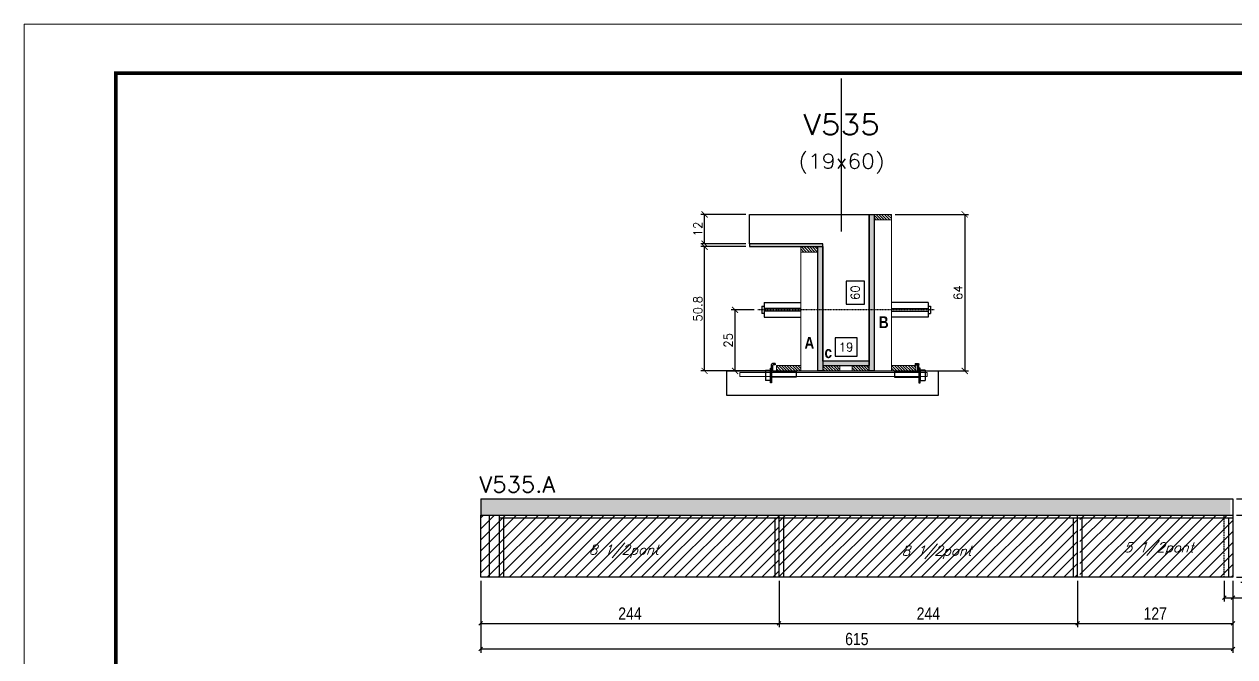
# Model space of a CAD drawing. Extents: x -21493 to -15213, y -12134 to 11887.
# Drawn here: x -19908 to -18918, y 1033 to 1550 of the extents above; entities that cross this region are included whole.
import ezdxf
from ezdxf.enums import TextEntityAlignment as Align

# ---------------------------------------------------------------- set-up
doc = ezdxf.new("R2010")
doc.units = 0
doc.linetypes.add('DASHED', pattern=[0.75, 0.5, -0.25])
doc.linetypes.add('HIDDEN', pattern=[0.375, 0.25, -0.125])
for name, color, linetype in [('barrote', 251, 'Continuous'), ('COTA', 241, 'Continuous'), ('Cota Seção (2x)', 4, 'Continuous'), ('detalhes', 4, 'Continuous'), ('Painéis', 200, 'Continuous'), ('presilha', 1, 'Continuous'), ('Reaproveitamento', 251, 'Continuous'), ('SARR_2.2x7', 40, 'Continuous'), ('SARR_3.5x7', 81, 'Continuous'), ('TENSOR', 3, 'Continuous'), ('texto', 7, 'Continuous'), ('Texto de Titulo', 7, 'Continuous'), ('Texto Qtd Sarr', 242, 'Continuous')]:
    doc.layers.add(name, color=color, linetype=linetype)
for name, color, linetype, lineweight in [('CONCRETO', 251, 'Continuous', 25), ('Folhas', 255, 'Continuous', 9), ('Hachura', 251, 'Continuous', 9), ('Madeira', 126, 'Continuous', 18), ('SARRAFO DE PRESSAO', 251, 'DASHED', 9), ('SCO-___-LAJ', 2, 'Continuous', 0), ('Texto Seção', 7, 'Continuous', 15)]:
    doc.layers.add(name, color=color, linetype=linetype, lineweight=lineweight)
doc.styles.add('COTA TECNICA', font='techl___.ttf', dxfattribs={"height": 10})
doc.styles.add('REGUA-120', font='ROMANS.shx', dxfattribs={"height": 15})
doc.styles.add('Romans', font='romans.shx')
doc.styles.add('TECNICA', font='techb___.ttf', dxfattribs={"height": 10})
doc.dimstyles.new('Cota Seção (2x)', dxfattribs={"dimtxt": 7, "dimasz": 5, "dimexe": 3, "dimexo": 3, "dimgap": 2, "dimtad": 3, "dimdec": 1, "dimlfac": 0.5, "dimzin": 12, "dimdsep": 46, "dimtxsty": 'Romans', "dimblk": 'ARCHTICK', "dimcen": 0, "dimclrd": 4, "dimclre": 4, "dimclrt": 1, "dimadec": 1, "dimazin": 3, "dimtfac": 1, "dimtdec": 1, "dimtmove": 0, "dimatfit": 3, "dimldrblk": 'OBLIQUE', "dimfxl": 1, "dimtolj": 1, "dimtzin": 12, "dimarcsym": 0})
doc.dimstyles.new('Cota Seção interna', dxfattribs={"dimtxt": 7, "dimasz": 6, "dimexe": 0.18, "dimexo": 2, "dimgap": -4, "dimtad": 3, "dimdec": 1, "dimlfac": 0.5, "dimzin": 12, "dimdsep": 46, "dimtxsty": 'Romans', "dimblk": 'ARCHTICK', "dimcen": 0.09, "dimse1": 1, "dimse2": 1, "dimsd1": 1, "dimsd2": 1, "dimclrd": 180, "dimclre": 5, "dimclrt": 1, "dimadec": 0, "dimazin": 3, "dimtfac": 1, "dimtdec": 1, "dimtofl": 0, "dimtmove": 0, "dimatfit": 3, "dimldrblk": 'ARCHTICK', "dimfxl": 1, "dimtolj": 1, "dimtzin": 0, "dimarcsym": 0})
doc.dimstyles.new('PAINEL', dxfattribs={"dimtxt": 10, "dimasz": 3, "dimexe": 3, "dimexo": 3, "dimgap": 3, "dimtad": 1, "dimdec": 1, "dimzin": 12, "dimdsep": 46, "dimtxsty": 'COTA TECNICA', "dimblk1": 'OBLIQUE', "dimblk2": 'OBLIQUE', "dimsah": 1, "dimcen": 0.9, "dimclrd": 4, "dimclre": 4, "dimclrt": 240, "dimadec": 1, "dimazin": 3, "dimtfac": 1, "dimtdec": 1, "dimtmove": 0, "dimatfit": 3, "dimfxl": 1, "dimtolj": 1, "dimtzin": 12, "dimarcsym": 0})

# ---------------------------------------------------------------- blocks, each defined once
blk = doc.blocks.new('_Oblique')
at = {"color": 0, "linetype": 'ByBlock', "lineweight": -2}
blk.add_line((-0.5, -0.5), (0.5, 0.5), dxfattribs=at)
blk = doc.blocks.new('*D358')
at = {"layer": 'COTA', "color": 4, "linetype": 'ByBlock', "lineweight": -2, "transparency": 16777216}
for p, q in [((-18927.07, 1094.95), (-18927.07, 1078.15)), ((-18920.07, 1094.95), (-18920.07, 1078.15)), ((-18927.07, 1081.15), (-18920.07, 1081.15)), ((-18920.07, 1081.15), (-18905.34, 1081.15))]:
    blk.add_line(p, q, dxfattribs=at)
at = {"layer": 'Defpoints', "color": 0, "linetype": 'ByBlock', "transparency": 16777216}
for p in [(-18927.07, 1097.95), (-18920.07, 1097.95), (-18920.07, 1081.15)]:
    blk.add_point(p, dxfattribs=at)
at = {"layer": 'COTA', "color": 4, "linetype": 'ByBlock', "lineweight": -2, "transparency": 16777216, "xscale": 3, "yscale": 3, "zscale": 3, "rotation": 180}
blk.add_blockref('_Oblique', (-18927.07, 1081.15), dxfattribs=at)
at = {"layer": 'COTA', "color": 4, "linetype": 'ByBlock', "lineweight": -2, "transparency": 16777216, "xscale": 3, "yscale": 3, "zscale": 3}
blk.add_blockref('_Oblique', (-18920.07, 1081.15), dxfattribs=at)
at = {"layer": 'COTA', "color": 240, "linetype": 'ByBlock', "transparency": 16777216, "insert": (-18911.21, 1089.22), "char_height": 10, "attachment_point": 5, "style": 'COTA TECNICA'}
blk.add_mtext('\\A1;7', dxfattribs=at)
blk = doc.blocks.new('*D359')
at = {"layer": 'COTA', "color": 4, "linetype": 'ByBlock', "lineweight": -2, "transparency": 16777216}
for p, q in [((-19535.07, 1094.95), (-19535.07, 1057.12)), ((-19291.07, 1094.95), (-19291.07, 1057.12)), ((-19535.07, 1060.12), (-19291.07, 1060.12))]:
    blk.add_line(p, q, dxfattribs=at)
at = {"layer": 'Defpoints', "color": 0, "linetype": 'ByBlock', "transparency": 16777216}
for p in [(-19535.07, 1097.95), (-19291.07, 1097.95), (-19291.07, 1060.12)]:
    blk.add_point(p, dxfattribs=at)
at = {"layer": 'COTA', "color": 4, "linetype": 'ByBlock', "lineweight": -2, "transparency": 16777216, "xscale": 3, "yscale": 3, "zscale": 3, "rotation": 180}
blk.add_blockref('_Oblique', (-19535.07, 1060.12), dxfattribs=at)
at = {"layer": 'COTA', "color": 4, "linetype": 'ByBlock', "lineweight": -2, "transparency": 16777216, "xscale": 3, "yscale": 3, "zscale": 3}
blk.add_blockref('_Oblique', (-19291.07, 1060.12), dxfattribs=at)
at = {"layer": 'COTA', "color": 240, "linetype": 'ByBlock', "transparency": 16777216, "insert": (-19413.07, 1068.2), "char_height": 10, "attachment_point": 5, "style": 'COTA TECNICA'}
blk.add_mtext('\\A1;244', dxfattribs=at)
blk = doc.blocks.new('*D360')
at = {"layer": 'COTA', "color": 4, "linetype": 'ByBlock', "lineweight": -2, "transparency": 16777216}
for p, q in [((-19291.07, 1094.95), (-19291.07, 1057.12)), ((-19047.07, 1094.95), (-19047.07, 1057.12)), ((-19291.07, 1060.12), (-19047.07, 1060.12))]:
    blk.add_line(p, q, dxfattribs=at)
at = {"layer": 'Defpoints', "color": 0, "linetype": 'ByBlock', "transparency": 16777216}
for p in [(-19291.07, 1097.95), (-19047.07, 1097.95), (-19047.07, 1060.12)]:
    blk.add_point(p, dxfattribs=at)
at = {"layer": 'COTA', "color": 4, "linetype": 'ByBlock', "lineweight": -2, "transparency": 16777216, "xscale": 3, "yscale": 3, "zscale": 3, "rotation": 180}
blk.add_blockref('_Oblique', (-19291.07, 1060.12), dxfattribs=at)
at = {"layer": 'COTA', "color": 4, "linetype": 'ByBlock', "lineweight": -2, "transparency": 16777216, "xscale": 3, "yscale": 3, "zscale": 3}
blk.add_blockref('_Oblique', (-19047.07, 1060.12), dxfattribs=at)
at = {"layer": 'COTA', "color": 240, "linetype": 'ByBlock', "transparency": 16777216, "insert": (-19169.07, 1068.2), "char_height": 10, "attachment_point": 5, "style": 'COTA TECNICA'}
blk.add_mtext('\\A1;244', dxfattribs=at)
blk = doc.blocks.new('*D361')
at = {"layer": 'COTA', "color": 4, "linetype": 'ByBlock', "lineweight": -2, "transparency": 16777216}
for p, q in [((-19047.07, 1094.95), (-19047.07, 1057.12)), ((-18920.07, 1094.95), (-18920.07, 1057.12)), ((-19047.07, 1060.12), (-18920.07, 1060.12))]:
    blk.add_line(p, q, dxfattribs=at)
at = {"layer": 'Defpoints', "color": 0, "linetype": 'ByBlock', "transparency": 16777216}
for p in [(-19047.07, 1097.95), (-18920.07, 1097.95), (-18920.07, 1060.12)]:
    blk.add_point(p, dxfattribs=at)
at = {"layer": 'COTA', "color": 4, "linetype": 'ByBlock', "lineweight": -2, "transparency": 16777216, "xscale": 3, "yscale": 3, "zscale": 3}
for p, rotation in [((-19047.07, 1060.12), 179.9997596419369), ((-18920.07, 1060.12), 359.9997596419369)]:
    blk.add_blockref('_Oblique', p, dxfattribs=dict(at, rotation=rotation))
at = {"layer": 'COTA', "color": 240, "linetype": 'ByBlock', "transparency": 16777216, "insert": (-18983.57, 1068.2), "char_height": 10, "attachment_point": 5, "rotation": 359.99976, "style": 'COTA TECNICA'}
blk.add_mtext('\\A1;127', dxfattribs=at)
blk = doc.blocks.new('*D362')
at = {"layer": 'COTA', "color": 4, "linetype": 'ByBlock', "lineweight": -2, "transparency": 16777216}
for p, q in [((-18917.07, 1148.75), (-18894.06, 1148.75)), ((-18897.06, 1097.95), (-18897.06, 1148.75)), ((-18917.07, 1097.95), (-18894.06, 1097.95))]:
    blk.add_line(p, q, dxfattribs=at)
at = {"layer": 'Defpoints', "color": 0, "linetype": 'ByBlock', "transparency": 16777216}
for p in [(-18920.07, 1148.75), (-18897.06, 1148.75), (-18920.07, 1097.95)]:
    blk.add_point(p, dxfattribs=at)
at = {"layer": 'COTA', "color": 4, "linetype": 'ByBlock', "lineweight": -2, "transparency": 16777216, "xscale": 3, "yscale": 3, "zscale": 3}
for p, rotation in [((-18897.06, 1148.75), 90), ((-18897.06, 1097.95), 270)]:
    blk.add_blockref('_Oblique', p, dxfattribs=dict(at, rotation=rotation))
at = {"layer": 'COTA', "color": 240, "linetype": 'ByBlock', "transparency": 16777216, "insert": (-18905.19, 1123.35), "char_height": 10, "attachment_point": 5, "rotation": 90, "style": 'COTA TECNICA'}
blk.add_mtext('\\A1;50.8', dxfattribs=at)
blk = doc.blocks.new('*D363')
at = {"layer": 'COTA', "color": 4, "linetype": 'ByBlock', "lineweight": -2, "transparency": 16777216}
for p, q in [((-18917.07, 1161.95), (-18894.06, 1161.95)), ((-18897.06, 1161.95), (-18897.06, 1148.75)), ((-18917.07, 1148.75), (-18894.06, 1148.75))]:
    blk.add_line(p, q, dxfattribs=at)
at = {"layer": 'Defpoints', "color": 0, "linetype": 'ByBlock', "transparency": 16777216}
for p in [(-18920.07, 1161.95), (-18920.07, 1148.75), (-18897.06, 1148.75)]:
    blk.add_point(p, dxfattribs=at)
at = {"layer": 'COTA', "color": 4, "linetype": 'ByBlock', "lineweight": -2, "transparency": 16777216, "xscale": 3, "yscale": 3, "zscale": 3}
for p, rotation in [((-18897.06, 1161.95), 90), ((-18897.06, 1148.75), 270)]:
    blk.add_blockref('_Oblique', p, dxfattribs=dict(at, rotation=rotation))
at = {"layer": 'COTA', "color": 240, "linetype": 'ByBlock', "transparency": 16777216, "insert": (-18905.28, 1155.35), "char_height": 10, "attachment_point": 5, "rotation": 90, "style": 'COTA TECNICA'}
blk.add_mtext('\\A1;13.2', dxfattribs=at)
blk = doc.blocks.new('*D364')
at = {"layer": 'COTA', "color": 4, "linetype": 'ByBlock', "lineweight": -2, "transparency": 16777216}
for p, q in [((-18917.07, 1161.95), (-18872.52, 1161.95)), ((-18875.52, 1161.95), (-18875.52, 1097.95)), ((-18917.07, 1097.95), (-18872.52, 1097.95))]:
    blk.add_line(p, q, dxfattribs=at)
at = {"layer": 'Defpoints', "color": 0, "linetype": 'ByBlock', "transparency": 16777216}
for p in [(-18920.07, 1161.95), (-18920.07, 1097.95), (-18875.52, 1097.95)]:
    blk.add_point(p, dxfattribs=at)
at = {"layer": 'COTA', "color": 4, "linetype": 'ByBlock', "lineweight": -2, "transparency": 16777216, "xscale": 3, "yscale": 3, "zscale": 3}
for p, rotation in [((-18875.52, 1161.95), 90), ((-18875.52, 1097.95), 270)]:
    blk.add_blockref('_Oblique', p, dxfattribs=dict(at, rotation=rotation))
at = {"layer": 'COTA', "color": 240, "linetype": 'ByBlock', "transparency": 16777216, "insert": (-18883.62, 1129.95), "char_height": 10, "attachment_point": 5, "rotation": 90, "style": 'COTA TECNICA'}
blk.add_mtext('\\A1;64', dxfattribs=at)
blk = doc.blocks.new('titulo1')
at = {"layer": 'Defpoints', "color": 252, "linetype": 'HIDDEN', "ltscale": 2}
blk.add_line((0, 0), (0, 125), dxfattribs=at)
at = {"layer": 'Defpoints', "style": 'Romans', "oblique": 15}
blk.add_attdef('FOLHA', text='', height=10, dxfattribs=at).set_placement((0, 15.58), align=Align.MIDDLE_CENTER)
at = {"layer": 'Texto Qtd Sarr', "color": 3, "style": 'Romans', "oblique": 15}
for tag, height, p in [('TITULO', 17, (0, 71.45)), ('SEÇÃO', 12, (0, 41.55))]:
    blk.add_attdef(tag, text='', height=height, dxfattribs=at).set_placement(p, align=Align.MIDDLE_CENTER)
blk = doc.blocks.new('_ArchTick')
at = {"color": 0, "linetype": 'ByBlock', "const_width": 0.15}
blk.add_lwpolyline([(-0.5, -0.5), (0.5, 0.5)], dxfattribs=at)
blk = doc.blocks.new('*D373')
at = {"layer": 'COTA', "color": 4, "lineweight": -2, "transparency": 16777216}
for p, q in [((-19318.34, 1368.21), (-19355.05, 1368.21)), ((-19352.05, 1266.61), (-19352.05, 1368.21)), ((-19300.74, 1266.61), (-19355.05, 1266.61))]:
    blk.add_line(p, q, dxfattribs=at)
at = {"layer": 'Defpoints', "color": 0, "transparency": 16777216}
for p in [(-19352.05, 1368.21), (-19315.34, 1368.21), (-19297.74, 1266.61)]:
    blk.add_point(p, dxfattribs=at)
at = {"layer": 'COTA', "color": 4, "lineweight": -2, "transparency": 16777216, "xscale": 5, "yscale": 5, "zscale": 5}
for p, rotation in [((-19352.05, 1368.21), 90), ((-19352.05, 1266.61), 270)]:
    blk.add_blockref('_ArchTick', p, dxfattribs=dict(at, rotation=rotation))
at = {"layer": 'COTA', "color": 1, "transparency": 16777216, "insert": (-19357.55, 1317.41), "char_height": 7, "attachment_point": 5, "rotation": 90, "style": 'Romans'}
blk.add_mtext('\\A1;50.8', dxfattribs=at)
blk = doc.blocks.new('*D374')
at = {"layer": 'COTA', "color": 4, "lineweight": -2, "transparency": 16777216}
for p, q in [((-19318.34, 1394.61), (-19355.05, 1394.61)), ((-19352.05, 1370.61), (-19352.05, 1394.61)), ((-19318.34, 1370.61), (-19355.05, 1370.61))]:
    blk.add_line(p, q, dxfattribs=at)
at = {"layer": 'Defpoints', "color": 0, "transparency": 16777216}
for p in [(-19352.05, 1394.61), (-19315.34, 1394.61), (-19315.34, 1370.61)]:
    blk.add_point(p, dxfattribs=at)
at = {"layer": 'COTA', "color": 4, "lineweight": -2, "transparency": 16777216, "xscale": 5, "yscale": 5, "zscale": 5}
for p, rotation in [((-19352.05, 1394.61), 90), ((-19352.05, 1370.61), 270)]:
    blk.add_blockref('_ArchTick', p, dxfattribs=dict(at, rotation=rotation))
at = {"layer": 'COTA', "color": 1, "transparency": 16777216, "insert": (-19357.55, 1382.61), "char_height": 7, "attachment_point": 5, "rotation": 90, "style": 'Romans'}
blk.add_mtext('\\A1;12', dxfattribs=at)
blk = doc.blocks.new('*D375')
at = {"layer": 'Cota Seção (2x)', "color": 180, "lineweight": -2, "transparency": 16777216}
for p, q in [((-19221.34, 1340.11), (-19236.34, 1340.11)), ((-19236.34, 1340.11), (-19236.34, 1321.11)), ((-19221.34, 1321.11), (-19221.34, 1340.11)), ((-19236.34, 1321.11), (-19221.34, 1321.11))]:
    blk.add_line(p, q, dxfattribs=at)
at = {"layer": 'Defpoints', "color": 0, "transparency": 16777216}
for p in [(-19255.34, 1394.61), (-19217.34, 1394.61), (-19255.34, 1274.61)]:
    blk.add_point(p, dxfattribs=at)
at = {"layer": 'Cota Seção (2x)', "color": 1, "transparency": 16777216, "insert": (-19228.84, 1330.61), "char_height": 7, "attachment_point": 5, "rotation": 90, "style": 'Romans'}
blk.add_mtext('\\A1;60', dxfattribs=at)
blk = doc.blocks.new('PRESILHA METÁLICA 1')
at = {"layer": 'presilha'}
for p, q in [((6, 15.5), (7.5, 15.5)), ((6, -2.5), (6, 15.5)), ((7.5, 10.6), (7.5, 19.9)), ((7.5, 15.5), (7.5, -2.5)), ((12, 21), (8.6, 21)), ((9, 11.6), (9, 18.9)), ((12, 19.5), (9.6, 19.5)), ((12, 21), (12, 19.5)), ((0, 13), (6, 13)), ((0, 13), (0, 0)), ((6, 0), (0, 0)), ((6, 13), (6, 0)), ((37.5, 4.1), (7.5, 4.1)), ((37.5, 11), (9.6, 11)), ((37.5, 11), (37.5, 4.1)), ((7.5, -2.5), (6, -2.5))]:
    blk.add_line(p, q, dxfattribs=at)
for centre, radius, start, end in [((8.6, 19.9), 1.14, 90, 180), ((9.6, 18.9), 0.57, 90, 180), ((9.6, 11.6), 0.57, 180, 270)]:
    blk.add_arc(centre, radius, start, end, dxfattribs=at)
blk = doc.blocks.new('*D376')
at = {"layer": 'Cota Seção (2x)', "color": 180, "lineweight": -2, "transparency": 16777216}
for p, q in [((-19227.34, 1293.61), (-19245.34, 1293.61)), ((-19245.34, 1293.61), (-19245.34, 1278.61)), ((-19227.34, 1278.61), (-19227.34, 1293.61)), ((-19245.34, 1278.61), (-19227.34, 1278.61))]:
    blk.add_line(p, q, dxfattribs=at)
at = {"layer": 'Defpoints', "color": 0, "transparency": 16777216}
for p in [(-19255.34, 1274.61), (-19255.34, 1266.61), (-19217.34, 1266.61)]:
    blk.add_point(p, dxfattribs=at)
at = {"layer": 'Cota Seção (2x)', "color": 1, "transparency": 16777216, "insert": (-19236.34, 1286.11), "char_height": 7, "attachment_point": 5, "style": 'Romans'}
blk.add_mtext('\\A1;19', dxfattribs=at)
blk = doc.blocks.new('*D377')
at = {"layer": 'COTA', "color": 4, "lineweight": -2, "transparency": 16777216}
for p, q in [((-19196.34, 1394.61), (-19136.36, 1394.61)), ((-19139.36, 1394.61), (-19139.36, 1266.61)), ((-19196.34, 1266.61), (-19136.36, 1266.61))]:
    blk.add_line(p, q, dxfattribs=at)
at = {"layer": 'Defpoints', "color": 0, "transparency": 16777216}
for p in [(-19199.34, 1394.61), (-19199.34, 1266.61), (-19139.36, 1266.61)]:
    blk.add_point(p, dxfattribs=at)
at = {"layer": 'COTA', "color": 4, "lineweight": -2, "transparency": 16777216, "xscale": 5, "yscale": 5, "zscale": 5}
for p, rotation in [((-19139.36, 1394.61), 90), ((-19139.36, 1266.61), 270)]:
    blk.add_blockref('_ArchTick', p, dxfattribs=dict(at, rotation=rotation))
at = {"layer": 'COTA', "color": 1, "transparency": 16777216, "insert": (-19144.86, 1330.61), "char_height": 7, "attachment_point": 5, "rotation": 90, "style": 'Romans'}
blk.add_mtext('\\A1;64', dxfattribs=at)
blk = doc.blocks.new('*D378')
at = {"layer": 'COTA', "color": 4, "lineweight": -2, "transparency": 16777216}
for p, q in [((-19311.64, 1316.58), (-19330.19, 1316.58)), ((-19327.19, 1316.58), (-19327.19, 1266.61)), ((-19311.64, 1266.61), (-19330.19, 1266.61))]:
    blk.add_line(p, q, dxfattribs=at)
at = {"layer": 'Defpoints', "color": 0, "transparency": 16777216}
for p in [(-19308.64, 1316.58), (-19327.19, 1266.61), (-19308.64, 1266.61)]:
    blk.add_point(p, dxfattribs=at)
at = {"layer": 'COTA', "color": 4, "lineweight": -2, "transparency": 16777216, "xscale": 5, "yscale": 5, "zscale": 5}
for p, rotation in [((-19327.19, 1316.58), 90), ((-19327.19, 1266.61), 270)]:
    blk.add_blockref('_ArchTick', p, dxfattribs=dict(at, rotation=rotation))
at = {"layer": 'COTA', "color": 1, "transparency": 16777216, "insert": (-19332.69, 1291.6), "char_height": 7, "attachment_point": 5, "rotation": 90, "style": 'Romans'}
blk.add_mtext('\\A1;25', dxfattribs=at)
blk = doc.blocks.new('*D969')
at = {"layer": 'COTA', "color": 4, "lineweight": -2, "ltscale": 25, "transparency": 16777216}
for p, q in [((-19535.07, 1094.95), (-19535.07, 1036.25)), ((-18920.07, 1094.95), (-18920.07, 1036.25)), ((-18920.07, 1039.25), (-19535.07, 1039.25))]:
    blk.add_line(p, q, dxfattribs=at)
at = {"layer": 'Defpoints', "color": 0, "ltscale": 25, "transparency": 16777216}
for p in [(-19535.07, 1097.95), (-18920.07, 1097.95), (-19535.07, 1039.25)]:
    blk.add_point(p, dxfattribs=at)
at = {"layer": 'COTA', "color": 4, "lineweight": -2, "ltscale": 25, "transparency": 16777216, "xscale": 3, "yscale": 3, "zscale": 3, "rotation": 180}
blk.add_blockref('_Oblique', (-19535.07, 1039.25), dxfattribs=at)
at = {"layer": 'COTA', "color": 4, "lineweight": -2, "ltscale": 25, "transparency": 16777216, "xscale": 3, "yscale": 3, "zscale": 3}
blk.add_blockref('_Oblique', (-18920.07, 1039.25), dxfattribs=at)
at = {"layer": 'COTA', "color": 240, "ltscale": 25, "transparency": 16777216, "insert": (-19227.57, 1047.36), "char_height": 10, "attachment_point": 5, "style": 'COTA TECNICA'}
blk.add_mtext('\\A1;615', dxfattribs=at)
blk = doc.blocks.new('9999999999')
at = {"layer": 'Folhas'}
blk.add_lwpolyline([(98138.98, 34190.21), (99623.98, 34190.21), (99623.98, 35240.21), (98138.98, 35240.21)], close=True, dxfattribs=at)
at = {"layer": 'Folhas', "color": 30, "const_width": 3}
blk.add_lwpolyline([(98213.98, 34230.21), (99583.98, 34230.21), (99583.98, 35200.21), (98213.98, 35200.21)], close=True, dxfattribs=at)

msp = doc.modelspace()

# ---------------------------------------------------------------- hatches: boundary and pattern name
at = {"layer": 'COTA', "linetype": 'ByBlock'}
h = msp.add_hatch(dxfattribs=at)
h.set_pattern_fill('AR-CONC', color=256, scale=0.03)
h.set_pattern_definition([(50, (-152539.6886, -30261.7897), (5.46554007, -0.47817257), [0.5715, -6.2865]), (355, (-152539.6886, -30261.7897), (-1.05730264, 5.73170536), [0.4572, -5.02921753]), (100.4514447, (-152539.233, -30261.8295), (4.40823741, 5.25353256), [0.48570026, -5.34270734]), (46.1842, (-152539.6886, -30260.2657), (8.13237123, -1.26126984), [0.85725, -9.42975]), (96.6355576, (-152539.011, -30260.371), (7.122124, 7.42278374), [0.7285507, -8.01406824]), (351.184151, (-152539.6886, -30260.266), (7.122124, 7.42278374), [0.685799, -7.54379196]), (21, (-152538.9266, -30260.6467), (4.54843174, -3.06795595), [0.5715, -6.2865]), (326, (-152538.9266, -30260.6467), (1.85406085, 5.52563898), [0.4572, -5.0292]), (71.451445, (-152538.5475, -30260.9023), (6.40249258, 2.45768307), [0.48570026, -5.34269813]), (37.5, (-152539.6886, -30261.7897), (0.092658098, 2.536651166), [0, -4.96824, 0, -5.1054, 0, -5.04825]), (7.5, (-152539.6886, -30261.7897), (2.004589875, 3.005417245), [0, -2.91084, 0, -4.85394, 0, -1.92405]), (327.5, (-152541.3878, -30261.7897), (4.067717855, -0.17186232), [0, -1.905, 0, -5.9436, 0, -7.8867]), (317.5, (-152542.15, -30261.7897), (4.44387544, 0.76279473), [0, -2.4765, 0, -3.94716, 0, -5.6007])])
h.paths.add_polyline_path([(-19535.07, 1161.95), (-19535.07, 1147.95), (-18922.07, 1147.95), (-18922.07, 1161.95)])
at = {"layer": 'Hachura'}
h = msp.add_hatch(color=256, dxfattribs=at)
h.dxf.hatch_style = 1
h.paths.add_polyline_path([(-19217.34, 1394.61), (-19213.34, 1394.61), (-19213.34, 1266.61), (-19217.34, 1266.61)])
h = msp.add_hatch(dxfattribs=at)
h.set_pattern_fill('ANSI31', color=256, scale=0.5, angle=270, style=0)
h.set_pattern_definition([(315, (3594.4843, -6913.0318), (1.12253202, 1.12253202), [])])
h.paths.add_polyline_path([(-19199.34, 1390.21), (-19199.34, 1394.61), (-19213.34, 1394.61), (-19213.34, 1390.21)])
h = msp.add_hatch(color=256, dxfattribs=at)
h.dxf.hatch_style = 1
h.paths.add_polyline_path([(-19255.34, 1368.21), (-19255.34, 1370.61), (-19315.34, 1370.61), (-19315.34, 1368.21)])
h = msp.add_hatch(dxfattribs=at)
h.set_pattern_fill('ANSI31', color=256, scale=0.5, angle=270, style=0)
h.set_pattern_definition([(315, (3654.4843, -6939.4318), (1.12253202, 1.12253202), [])])
h.paths.add_polyline_path([(-19259.34, 1363.81), (-19259.34, 1368.21), (-19273.34, 1368.21), (-19273.34, 1363.81)])
h = msp.add_hatch(color=256, dxfattribs=at)
h.dxf.hatch_style = 1
h.paths.add_polyline_path([(-19259.34, 1368.21), (-19255.34, 1368.21), (-19255.34, 1266.61), (-19259.34, 1266.61)])
h = msp.add_hatch(dxfattribs=at)
h.set_pattern_fill('ANSI31', color=256, scale=0.5, angle=270, style=0)
h.set_pattern_definition([(315, (3654.4843, -6963.0318), (1.12253202, 1.12253202), [])])
h.paths.add_polyline_path([(-19293.34, 1266.61), (-19293.34, 1271.01), (-19273.34, 1271.01), (-19273.34, 1266.61)])
h = msp.add_hatch(color=256, dxfattribs=at)
h.dxf.hatch_style = 1
h.paths.add_polyline_path([(-19217.34, 1271.01), (-19217.34, 1274.61), (-19255.34, 1274.61), (-19255.34, 1271.01)])
h = msp.add_hatch(dxfattribs=at)
h.set_pattern_fill('ANSI31', color=256, scale=0.5, angle=270, style=0)
h.set_pattern_definition([(315, (3663.2843, -6963.0318), (1.12253202, 1.12253202), [])])
h.paths.add_polyline_path([(-19255.34, 1266.61), (-19255.34, 1271.01), (-19241.34, 1271.01), (-19241.34, 1266.61)])
h = msp.add_hatch(dxfattribs=at)
h.set_pattern_fill('ANSI31', color=256, scale=0.5, angle=270, style=0)
h.set_pattern_definition([(315, (3663.2864, -6963.0318), (1.12253202, 1.12253202), [])])
h.paths.add_polyline_path([(-19217.34, 1266.61), (-19217.34, 1271.01), (-19231.34, 1271.01), (-19231.34, 1266.61)])
h = msp.add_hatch(dxfattribs=at)
h.set_pattern_fill('ANSI31', color=256, scale=0.5, angle=270, style=0)
h.set_pattern_definition([(315, (3560.4843, -6963.0318), (1.12253202, 1.12253202), [])])
h.paths.add_polyline_path([(-19199.34, 1266.61), (-19199.34, 1271.01), (-19179.34, 1271.01), (-19179.34, 1266.61)])
at = {"layer": 'Reaproveitamento', "linetype": 'ByBlock'}
h = msp.add_hatch(dxfattribs=at)
h.set_pattern_fill('ANSI31', color=256, scale=2)
h.set_pattern_definition([(45, (-160598.646, -28328.387), (-4.49012806, 4.49012806), [])])
h.paths.add_polyline_path([(-19291.07, 1148.75), (-19535.07, 1148.75), (-19535.07, 1097.95), (-19291.07, 1097.95)])
h.paths.add_polyline_path([(-19454.45, 1111.17), (-19386.83, 1111.17), (-19381.33, 1127.15), (-19448.95, 1127.15)], flags=24)
h = msp.add_hatch(dxfattribs=at)
h.set_pattern_fill('ANSI31', color=256, scale=2)
h.set_pattern_definition([(45, (-162183.646, -28328.387), (-4.49012806, 4.49012806), [])])
h.paths.add_polyline_path([(-19047.07, 1148.75), (-19291.07, 1148.75), (-19291.07, 1097.95), (-19047.07, 1097.95)])
h.paths.add_polyline_path([(-19198.65, 1110.3), (-19131.03, 1110.3), (-19125.53, 1126.27), (-19193.15, 1126.27)], flags=24)
h = msp.add_hatch(dxfattribs=at)
h.set_pattern_fill('ANSI31', color=256, scale=2)
h.set_pattern_definition([(45, (-162181.646, -28328.387), (-4.49012806, 4.49012806), [])])
h.paths.add_polyline_path([(-18920.07, 1148.75), (-19045.07, 1148.75), (-19045.07, 1097.95), (-18920.07, 1097.95)])
h.paths.add_polyline_path([(-19017.13, 1113.08), (-18949.52, 1113.08), (-18944.02, 1129.05), (-19011.63, 1129.05)], flags=24)

# ---------------------------------------------------------------- linework, layer by layer
at = {"ltscale": 3}
for p, q in [((-19305.34, 1319.58), (-19305.34, 1313.58)), ((-19305.34, 1319.58), (-19303.34, 1319.58)), ((-19303.34, 1322.58), (-19303.34, 1310.58)), ((-19303.34, 1322.58), (-19273.34, 1322.58)), ((-19273.34, 1317.58), (-19303.34, 1317.58)), ((-19169.34, 1322.58), (-19199.34, 1322.58)), ((-19199.34, 1317.58), (-19169.34, 1317.58)), ((-19169.34, 1322.58), (-19169.34, 1310.58)), ((-19169.34, 1319.58), (-19167.34, 1319.58)), ((-19167.34, 1319.58), (-19167.34, 1313.58)), ((-19303.34, 1313.58), (-19305.34, 1313.58)), ((-19273.34, 1315.58), (-19303.34, 1315.58)), ((-19303.34, 1310.58), (-19273.34, 1310.58)), ((-19199.34, 1315.58), (-19169.34, 1315.58)), ((-19169.34, 1310.58), (-19199.34, 1310.58)), ((-19169.34, 1313.58), (-19167.34, 1313.58))]:
    msp.add_line(p, q, dxfattribs=at)
at = {"layer": 'barrote'}
msp.add_lwpolyline([(-19160.97, 1246.61), (-19333.94, 1246.61), (-19333.94, 1266.61), (-19160.97, 1266.61)], close=True, dxfattribs=at)
at = {"layer": 'CONCRETO'}
msp.add_lwpolyline([(-19255.34, 1370.61), (-19315.34, 1370.61), (-19315.34, 1394.61), (-19217.34, 1394.61), (-19217.34, 1271.01), (-19217.34, 1271.01), (-19217.34, 1274.61), (-19255.34, 1274.61)], close=True, dxfattribs=at)
at = {"layer": 'COTA', "linetype": 'ByBlock'}
for p, q in [((-19535.07, 1161.95), (-18920.07, 1161.95)), ((-19535.07, 1161.95), (-19535.07, 1148.75)), ((-18920.07, 1161.95), (-18920.07, 1148.75))]:
    msp.add_line(p, q, dxfattribs=at)
at = {"layer": 'Madeira'}
for points in [[(-19199.34, 1390.21), (-19199.34, 1394.61), (-19213.34, 1394.61), (-19213.34, 1390.21)], [(-19199.34, 1394.61), (-19213.34, 1394.61), (-19213.34, 1266.61), (-19199.34, 1266.61)], [(-19259.34, 1363.81), (-19259.34, 1368.21), (-19273.34, 1368.21), (-19273.34, 1363.81)], [(-19259.34, 1368.21), (-19273.34, 1368.21), (-19273.34, 1266.61), (-19259.34, 1266.61)], [(-19293.34, 1266.61), (-19293.34, 1271.01), (-19273.34, 1271.01), (-19273.34, 1266.61)], [(-19255.34, 1266.61), (-19255.34, 1271.01), (-19241.34, 1271.01), (-19241.34, 1266.61)], [(-19217.34, 1266.61), (-19217.34, 1271.01), (-19231.34, 1271.01), (-19231.34, 1266.61)], [(-19199.34, 1266.61), (-19199.34, 1271.01), (-19179.34, 1271.01), (-19179.34, 1266.61)]]:
    msp.add_lwpolyline(points, close=True, dxfattribs=at)
at = {"layer": 'Painéis', "linetype": 'ByBlock'}
for p, q in [((-19535.07, 1097.95), (-19535.07, 1148.75)), ((-19535.07, 1148.75), (-18920.07, 1148.75)), ((-19291.07, 1097.95), (-19291.07, 1148.75)), ((-19047.07, 1097.95), (-19047.07, 1148.75)), ((-18920.07, 1148.75), (-18920.07, 1097.95)), ((-18920.07, 1097.95), (-19535.07, 1097.95))]:
    msp.add_line(p, q, dxfattribs=at)
at = {"layer": 'Painéis'}
for points in [[(-19217.34, 1394.61), (-19213.34, 1394.61), (-19213.34, 1266.61), (-19217.34, 1266.61)], [(-19255.34, 1368.21), (-19255.34, 1370.61), (-19315.34, 1370.61), (-19315.34, 1368.21)], [(-19259.34, 1368.21), (-19255.34, 1368.21), (-19255.34, 1266.61), (-19259.34, 1266.61)], [(-19217.34, 1271.01), (-19217.34, 1274.61), (-19255.34, 1274.61), (-19255.34, 1271.01)]]:
    msp.add_lwpolyline(points, close=True, dxfattribs=at)
at = {"layer": 'SARR_2.2x7', "linetype": 'Continuous'}
for p, q in [((-19528.07, 1148.75), (-19528.07, 1097.95)), ((-19520.07, 1146.55), (-18920.07, 1146.55))]:
    msp.add_line(p, q, dxfattribs=at)
at = {"layer": 'SARR_2.2x7', "linetype": 'HIDDEN', "ltscale": 5}
msp.add_line((-18927.07, 1097.95), (-18927.07, 1148.75), dxfattribs=at)
at = {"layer": 'SARR_3.5x7'}
for p, q in [((-19520.07, 1148.75), (-19520.07, 1097.95)), ((-19516.57, 1146.55), (-19516.57, 1097.95)), ((-19294.57, 1146.55), (-19294.57, 1097.95)), ((-19287.57, 1146.55), (-19287.57, 1097.95)), ((-19050.57, 1146.55), (-19050.57, 1097.95)), ((-19043.57, 1146.55), (-19043.57, 1097.95)), ((-18923.57, 1146.55), (-18923.57, 1097.95))]:
    msp.add_line(p, q, dxfattribs=at)
at = {"layer": 'SCO-___-LAJ', "color": 1}
msp.add_lwpolyline([(-19169.97, 1265.28), (-19323.28, 1265.28), (-19323.28, 1262.08), (-19169.97, 1262.08)], close=True, dxfattribs=at)
at = {"layer": 'TENSOR', "linetype": 'HIDDEN', "ltscale": 0.5}
msp.add_line((-19164.34, 1316.58), (-19308.64, 1316.58), dxfattribs=at)

# ---------------------------------------------------------------- block references
at = {"layer": 'presilha', "yscale": 0.6666666666666666, "zscale": 0.6666666666666666}
for p, xscale in [((-19302.2, 1258.65), 0.6666666666666666), ((-19171.76, 1258.65), -0.6666666666666666)]:
    msp.add_blockref('PRESILHA METÁLICA 1', p, dxfattribs=dict(at, xscale=xscale))
at = {"layer": 'SARRAFO DE PRESSAO', "color": 6, "linetype": 'ByBlock'}
msp.add_blockref('9999999999', (-118047.39, -33690.15), dxfattribs=at)
at = {"layer": 'Texto Seção'}
ref = msp.add_blockref('titulo1', (-19240.11, 1380.56), dxfattribs=at)
ref.add_attrib('TITULO', 'V535', dxfattribs={"layer": 'Texto de Titulo', "color": 7, "height": 17, "style": 'Romans', "width": 1.1}).set_placement((-19240.11, 1468.06), align=Align.MIDDLE_CENTER)
ref.add_attrib('SEÇÃO', '(19x60)', dxfattribs={"layer": 'Texto de Titulo', "color": 7, "height": 12, "style": 'Romans', "width": 1.1}).set_placement((-19240.11, 1438.06), align=Align.MIDDLE_CENTER)

# ---------------------------------------------------------------- texts
at = {"layer": 'detalhes', "style": 'TECNICA'}
for s, p in [('B', (-19209.51, 1301.64)), ('A', (-19270.34, 1284.8)), ('c', (-19253.96, 1277.11))]:
    msp.add_text(s, height=9.6, dxfattribs=at).set_placement(p)
at = {"layer": 'texto', "color": 2, "char_height": 8, "attachment_point": 5, "style": 'Romans'}
for s, insert in [('{\\Q19;\\C256;8 1/2pont}', (-19418.08, 1119.16)), ('{\\Q19;\\C256;8 1/2pont}', (-19162.28, 1118.29)), ('{\\Q19;\\C256;5 1/2pont}', (-18980.77, 1121.06))]:
    msp.add_mtext(s, dxfattribs=dict(at, insert=insert))
at = {"layer": 'Texto Seção', "style": 'REGUA-120', "width": 1.05}
msp.add_text('V535.A', height=13, dxfattribs=at).set_placement((-19536.22, 1167.31))

# ---------------------------------------------------------------- dimensions: what is measured, and where the dimension line sits
at = {"layer": 'COTA'}
for base, p1, p2, picture, middle in [((-19352.05, 1394.61), (-19315.34, 1370.61), (-19315.34, 1394.61), '*D374', (-19357.55, 1382.61)), ((-19139.36, 1266.61), (-19199.34, 1394.61), (-19199.34, 1266.61), '*D377', (-19144.86, 1330.61)), ((-19352.05, 1368.21), (-19297.74, 1266.61), (-19315.34, 1368.21), '*D373', (-19357.55, 1317.41)), ((-19327.19, 1266.61), (-19308.64, 1316.58), (-19308.64, 1266.61), '*D378', (-19332.69, 1291.6))]:
    dim = msp.add_linear_dim(base=base, p1=p1, p2=p2, angle=90, dimstyle='Cota Seção (2x)', dxfattribs=at)
    dim.commit()
    dim.dimension.update_dxf_attribs({"geometry": picture, "text_midpoint": middle})
at = {"layer": 'COTA', "linetype": 'ByBlock'}
dim = msp.add_linear_dim(base=(-18897.06, 1148.75), p1=(-18920.07, 1161.95), p2=(-18920.07, 1148.75), angle=270, dimstyle='PAINEL', dxfattribs=at)
dim.commit()
dim.dimension.update_dxf_attribs({"geometry": '*D363', "text_midpoint": (-18897.06, 1155.35), "dimtype": 161})
for p1, p2, distance, picture, middle in [((-18920.07, 1161.95), (-18920.07, 1097.95), 44.55, '*D364', (-18883.62, 1129.95)), ((-18920.07, 1097.95), (-18920.07, 1148.75), -23.01, '*D362', (-18905.19, 1123.35)), ((-19535.07, 1097.95), (-19291.07, 1097.95), -37.83, '*D359', (-19413.07, 1068.2)), ((-19291.07, 1097.95), (-19047.07, 1097.95), -37.83, '*D360', (-19169.07, 1068.2)), ((-19047.07, 1097.95), (-18920.07, 1097.95), -37.83, '*D361', (-18983.57, 1068.2))]:
    dim = msp.add_aligned_dim(p1=p1, p2=p2, distance=distance, dimstyle='PAINEL', dxfattribs=at)
    dim.commit()
    dim.dimension.update_dxf_attribs({"geometry": picture, "text_midpoint": middle})
at = {"layer": 'COTA', "ltscale": 25}
dim = msp.add_linear_dim(base=(-19535.07, 1039.25), p1=(-18920.07, 1097.95), p2=(-19535.07, 1097.95), dimstyle='PAINEL', dxfattribs=at)
dim.commit()
dim.dimension.update_dxf_attribs({"geometry": '*D969', "text_midpoint": (-19227.57, 1047.36)})
at = {"layer": 'COTA', "linetype": 'ByBlock'}
dim = msp.add_linear_dim(base=(-18920.07, 1081.15), p1=(-18927.07, 1097.95), p2=(-18920.07, 1097.95), angle=180, dimstyle='PAINEL', dxfattribs=at)
dim.commit()
dim.dimension.update_dxf_attribs({"geometry": '*D358', "text_midpoint": (-18911.21, 1089.22)})
at = {"layer": 'Cota Seção (2x)'}
for base, p1, p2, angle, picture, middle in [((-19217.34, 1394.61), (-19255.34, 1274.61), (-19255.34, 1394.61), 90, '*D375', (-19217.34, 1330.61)), ((-19255.34, 1274.61), (-19217.34, 1266.61), (-19255.34, 1266.61), 180, '*D376', (-19236.34, 1274.61))]:
    dim = msp.add_linear_dim(base=base, p1=p1, p2=p2, angle=angle, dimstyle='Cota Seção interna', dxfattribs=at)
    dim.commit()
    dim.dimension.update_dxf_attribs({"geometry": picture, "text_midpoint": middle, "dimtype": 160})

doc.saveas('drawing.dxf')
